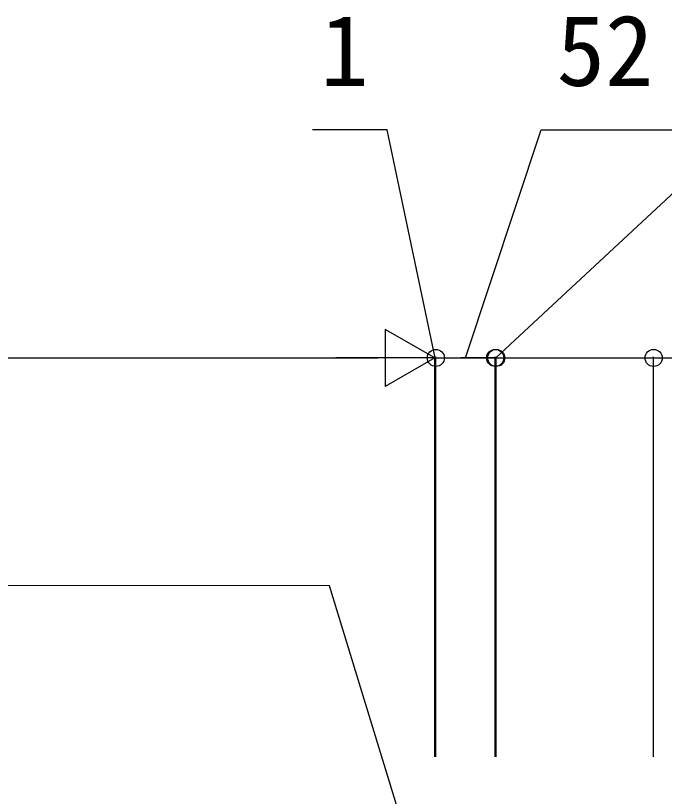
# Model space of a CAD drawing. Units: millimetres, scale not verified. Extents: x -4375 to 4375, y -6498 to 6472.
# Drawn here: x 1375 to 1944, y 1617 to 2302 of the extents above; entities that cross this region are included whole.
import ezdxf
from ezdxf.enums import TextEntityAlignment as Align

# ---------------------------------------------------------------- set-up
doc = ezdxf.new("R2010")
doc.units = ezdxf.units.MM
doc.header["$LTSCALE"] = 30
doc.layers.add('0-6_YKK_D', color=6, linetype='Continuous')
doc.styles.add('ＭＳ ゴシック', font='')
doc.styles.get('ＭＳ ゴシック').set_extended_font_data('MS Gothic')

msp = doc.modelspace()

# ---------------------------------------------------------------- linework, layer by layer
at = {"layer": '0-6_YKK_D'}
for p, q in [((1742.42, 2001.6), (1699.12, 2026.6)), ((1699.12, 2026.6), (1699.12, 1976.6)), ((646.42, 2001.6), (1692.42, 2001.6)), ((1742.42, 2001.6), (1655.82, 2001.6)), ((1742.42, 2001.6), (1699.12, 1976.6)), ((1742.42, 2001.6), (1712.42, 2001.6)), ((1742.42, 1651.6), (1742.42, 2002.6)), ((1742.42, 1651.6), (1742.42, 2002.6)), ((1742.42, 2001.6), (1743.42, 2001.6)), ((1742.42, 2001.6), (1743.42, 2001.6)), ((1743.42, 1651.6), (1743.42, 2002.6)), ((1743.42, 1651.6), (1743.42, 2002.6)), ((1743.42, 2001.6), (1773.42, 2001.6)), ((1743.42, 2001.6), (1795.42, 2001.6)), ((1795.42, 2001.6), (1765.42, 2001.6)), ((1795.42, 1651.6), (1795.42, 2002.6)), ((1795.42, 1651.6), (1795.42, 2002.6)), ((1795.42, 2001.6), (1796.42, 2001.6)), ((1795.42, 2001.6), (1796.42, 2001.6)), ((1796.42, 1651.6), (1796.42, 2002.6)), ((1796.42, 1651.6), (1796.42, 2002.6)), ((1796.42, 2001.6), (1826.42, 2001.6)), ((1934.42, 1651.6), (1934.42, 2002.6))]:
    msp.add_line(p, q, dxfattribs=at)
for points in [[(1742.92, 2001.6), (1700.82, 2201.6), (1635.22, 2201.6)], [(1769.42, 2001.6), (1835.7, 2201.6), (1986.78, 2201.6)], [(1795.92, 2001.6), (2011.06, 2201.6), (2076.66, 2201.6)], [(1796.42, 2001.6), (1934.42, 2001.6), (2171.04, 2001.6)], [(1761.38, 1438.25), (1650.29, 1801.6), (628.83, 1802.02)]]:
    msp.add_lwpolyline(points, dxfattribs=at)
for centre in [(1743.42, 2001.6), (1743.42, 2001.6), (1795.42, 2001.6), (1795.42, 2001.6), (1796.42, 2001.6), (1796.42, 2001.6), (1934.42, 2001.6)]:
    msp.add_circle(centre, 7.5, dxfattribs=at)

# ---------------------------------------------------------------- texts
at = {"layer": '0-6_YKK_D', "style": 'ＭＳ ゴシック'}
for s, p in [('52', (1849.42, 2221.6)), ('1', (1642.18, 2221.6))]:
    msp.add_text(s, height=62.32, dxfattribs=at).set_placement(p, align=Align.BOTTOM_LEFT)

doc.saveas('drawing.dxf')
